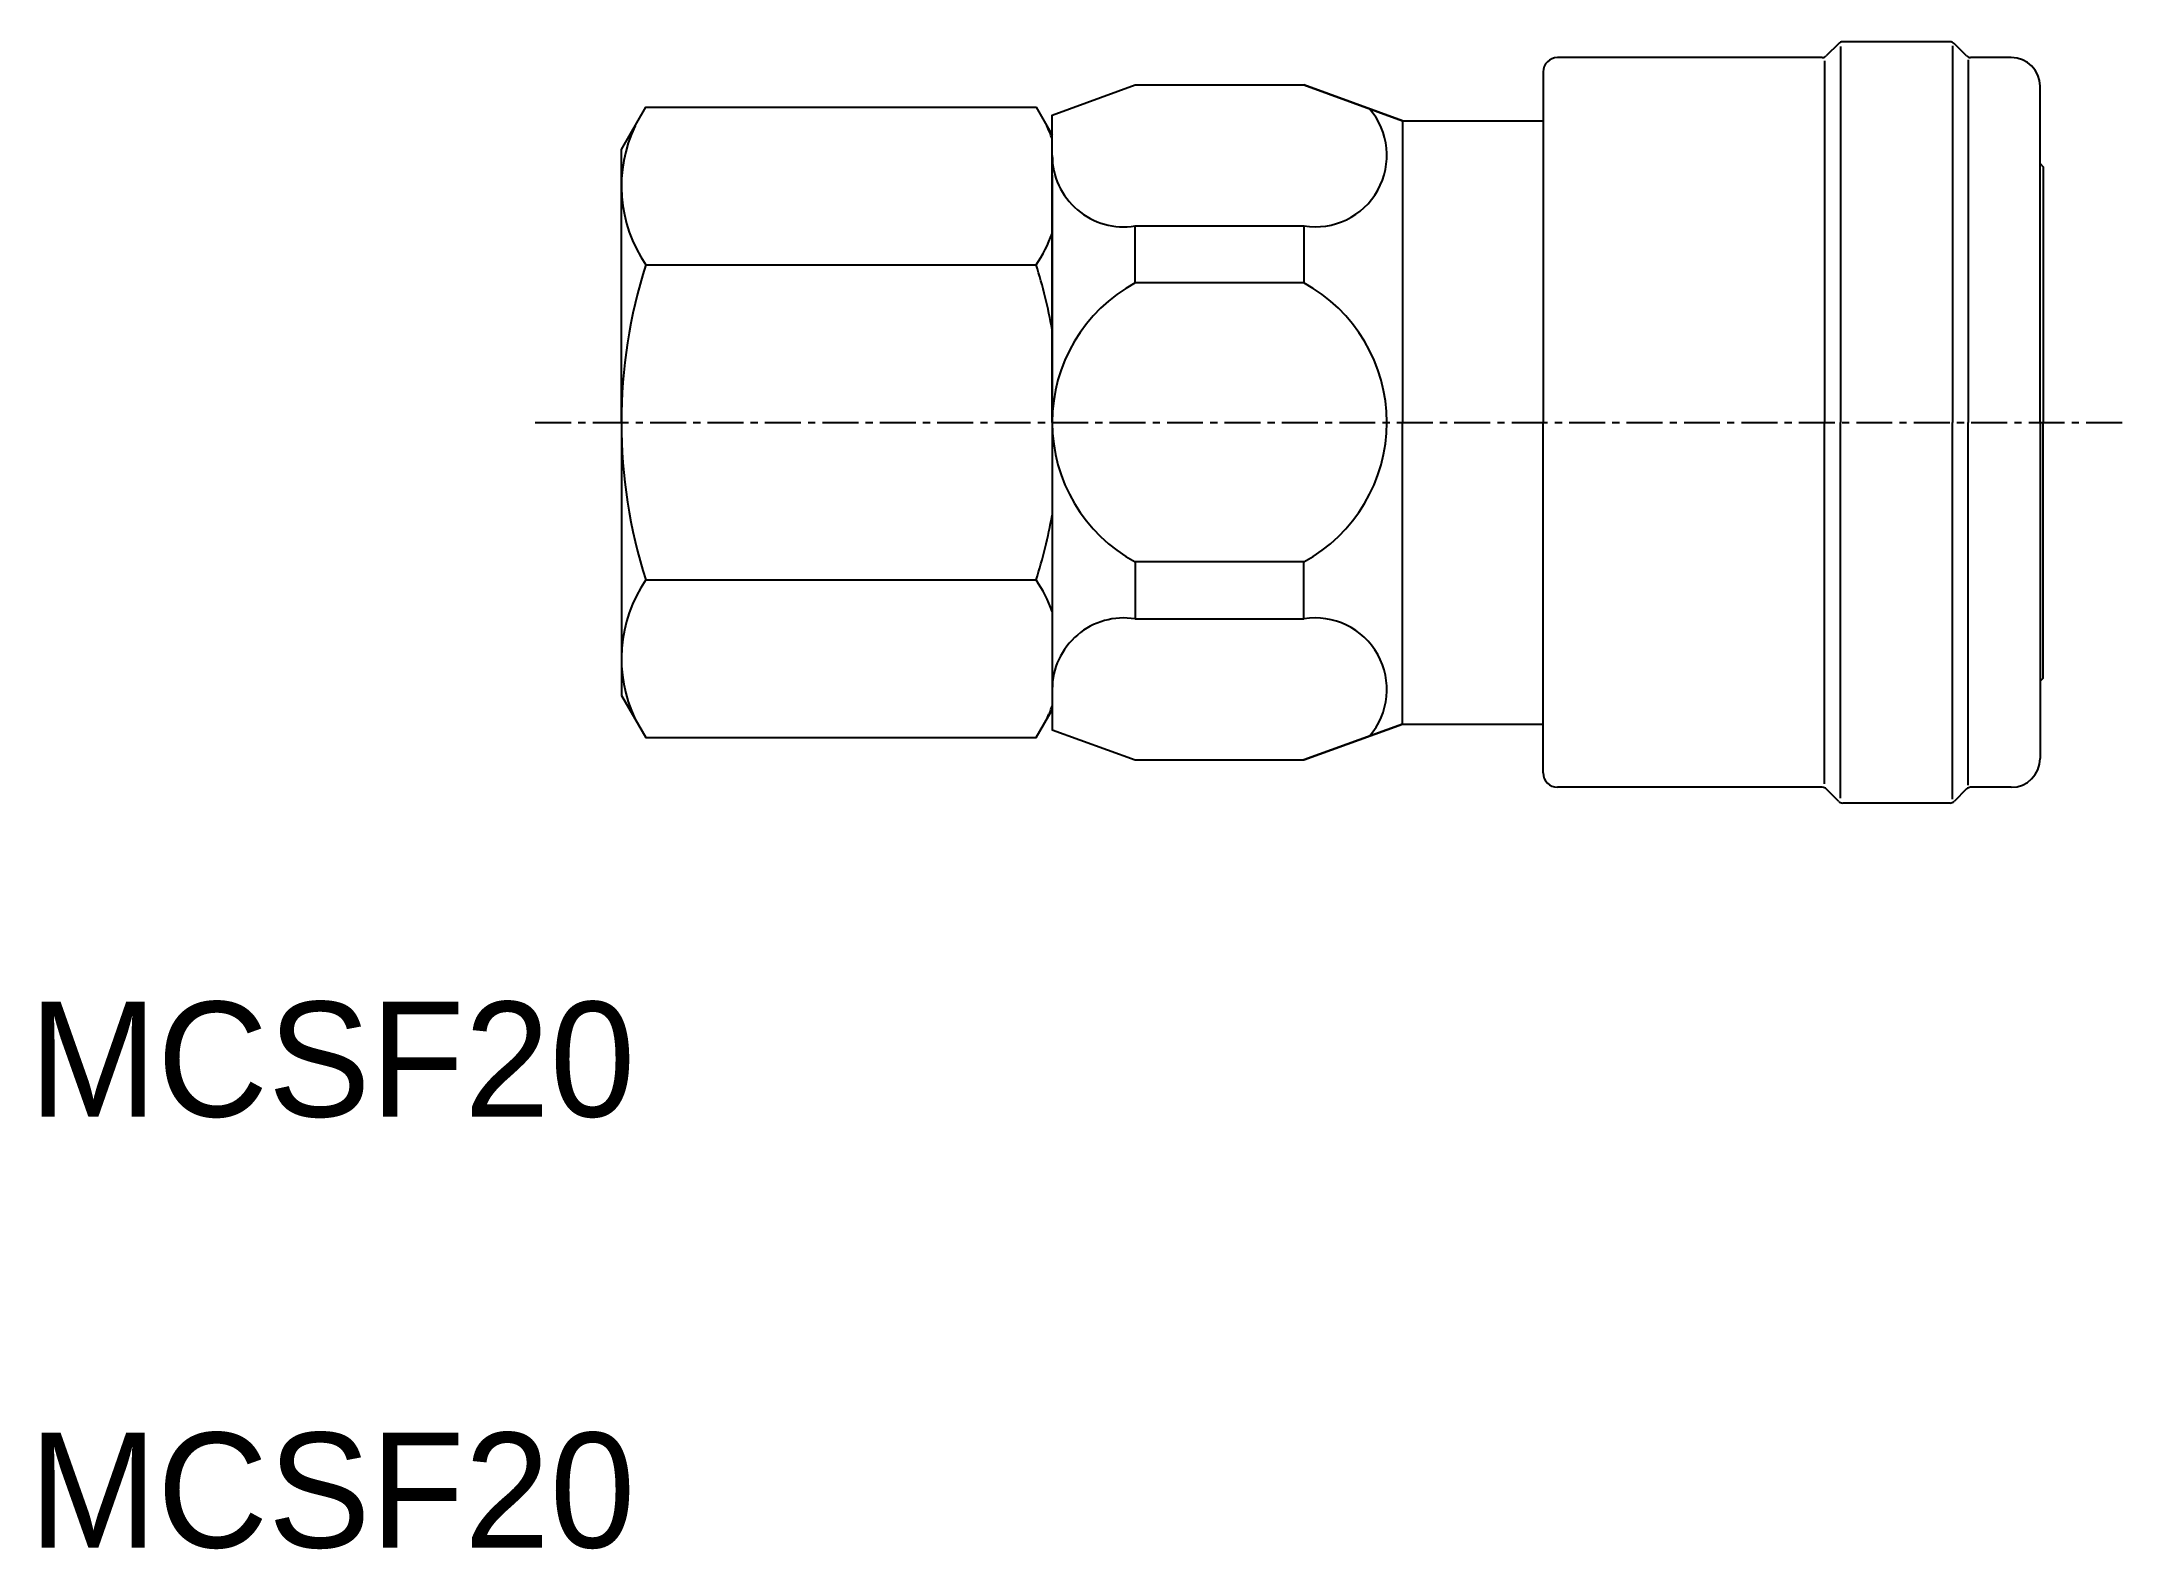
# Model space of a CAD drawing. Extents: x 36.1 to 108.8, y 33.3 to 85.8.
import ezdxf

# ---------------------------------------------------------------- set-up
doc = ezdxf.new("R2010")
doc.units = 0
doc.linetypes.add('CENTER', pattern=[2, 1.25, -0.25, 0.25, -0.25])
doc.layers.get('0').update_dxf_attribs({"linetype": 'CONTINUOUS'})
doc.layers.add('CENTER', color=1, linetype='CENTER')

msp = doc.modelspace()

# ---------------------------------------------------------------- linework, layer by layer
at = {"color": 7, "linetype": 'CONTINUOUS'}
for p, q in [((102.516, 85.822), (98.782, 85.822)), ((98.066, 85.272), (88.849, 85.272)), ((98.149, 85.154), (98.149, 72.572)), ((98.64, 85.764), (98.208, 85.331)), ((98.699, 85.657), (98.699, 72.572)), ((102.599, 85.686), (102.599, 72.572)), ((103.09, 85.331), (102.658, 85.764)), ((103.149, 85.195), (103.149, 72.572)), ((104.649, 85.272), (103.232, 85.272)), ((83.456, 83.072), (80.022, 84.322)), ((88.349, 84.772), (88.349, 72.572)), ((105.649, 72.572), (105.649, 84.272)), ((83.456, 83.072), (83.456, 72.572)), ((71.256, 81.181), (71.256, 72.572)), ((57.105, 78.057), (70.696, 78.057)), ((83.456, 62.072), (83.456, 72.572)), ((88.349, 60.372), (88.349, 72.572)), ((98.149, 59.991), (98.149, 72.572)), ((98.699, 59.488), (98.699, 72.572)), ((102.599, 59.458), (102.599, 72.572)), ((103.149, 59.95), (103.149, 72.572)), ((105.649, 72.572), (105.649, 60.872)), ((57.105, 67.087), (70.696, 67.087)), ((83.456, 62.072), (80.022, 60.822)), ((98.066, 59.872), (88.849, 59.872)), ((98.64, 59.381), (98.208, 59.814)), ((103.09, 59.814), (102.658, 59.381)), ((104.649, 59.872), (103.232, 59.872)), ((102.516, 59.322), (98.782, 59.322))]:
    msp.add_line(p, q, dxfattribs=at)
for points in [[(71.256, 72.572), (71.256, 83.272), (74.141, 84.322), (80.022, 84.322), (83.456, 83.072), (88.349, 83.072)], [(56.256, 72.572), (56.256, 82.072), (57.105, 83.542), (70.696, 83.542), (71.256, 82.572)], [(105.649, 81.579), (105.756, 81.472), (105.756, 72.572)], [(56.256, 72.572), (56.256, 63.072), (57.105, 61.603), (70.696, 61.603), (71.256, 62.572)], [(71.256, 72.572), (71.256, 61.872), (74.141, 60.822), (80.022, 60.822), (83.456, 62.072), (88.349, 62.072)], [(105.649, 63.565), (105.756, 63.672), (105.756, 72.572)]]:
    msp.add_lwpolyline(points, dxfattribs=at)
for points in [[(74.141, 77.427), (74.141, 79.411), (80.022, 79.411), (80.022, 77.427), (74.141, 77.427)], [(74.141, 67.717), (74.141, 65.733), (80.022, 65.733), (80.022, 67.717), (74.141, 67.717)]]:
    msp.add_lwpolyline(points, close=True, dxfattribs=at)
for centre, radius, start, end in [((98.782, 85.622), 0.2, 90, 135), ((102.516, 85.622), 0.2, 45, 90), ((88.849, 84.772), 0.5, 90, 180), ((98.066, 85.472), 0.2, 270, 315), ((103.232, 85.472), 0.2, 225, 270), ((104.649, 84.272), 1, 0, 90), ((61.112, 80.8), 4.856, 154.38425, 214.38425), ((66.689, 80.8), 4.856, 19.85525, 25.61575), ((80.419, 81.867), 2.487, 260.80816, 40.8052), ((73.744, 81.867), 2.487, 179.99861, 279.19171), ((66.689, 80.8), 4.856, 325.61575, 340.14475), ((74.408, 72.572), 18.151, 162.41204, 180), ((53.393, 72.572), 18.151, 10.23207, 17.58795), ((76.784, 72.572), 5.528, 118.56385, 179.99861), ((77.379, 72.572), 5.528, 0, 61.43314), ((74.408, 72.572), 18.151, 180, 197.58796), ((76.784, 72.572), 5.528, 180.00139, 241.43615), ((77.379, 72.572), 5.528, 298.56686, 0), ((53.393, 72.572), 18.151, 342.41205, 349.76793), ((61.112, 64.345), 4.856, 145.61575, 205.61575), ((66.689, 64.345), 4.856, 19.85525, 34.38425), ((73.744, 63.278), 2.487, 80.80829, 180.00139), ((80.419, 63.278), 2.487, 319.1948, 99.19184), ((66.689, 64.345), 4.856, 334.38425, 340.14475), ((88.849, 60.372), 0.5, 180, 270), ((104.649, 60.872), 1, 270, 0), ((98.066, 59.672), 0.2, 45, 90), ((103.232, 59.672), 0.2, 90, 135), ((98.782, 59.522), 0.2, 225, 270), ((102.516, 59.522), 0.2, 270, 315)]:
    msp.add_arc(centre, radius, start, end, dxfattribs=at)
at = {"layer": 'CENTER', "color": 1, "linetype": 'CENTER'}
msp.add_line((53.256, 72.572), (108.756, 72.572), dxfattribs=at)

# ---------------------------------------------------------------- texts
at = {"color": 7, "linetype": 'CONTINUOUS'}
for p in [(35.636, 48.406), (35.636, 33.406)]:
    msp.add_text('MCSF20', height=4, dxfattribs=at).set_placement(p)

doc.saveas('drawing.dxf')
